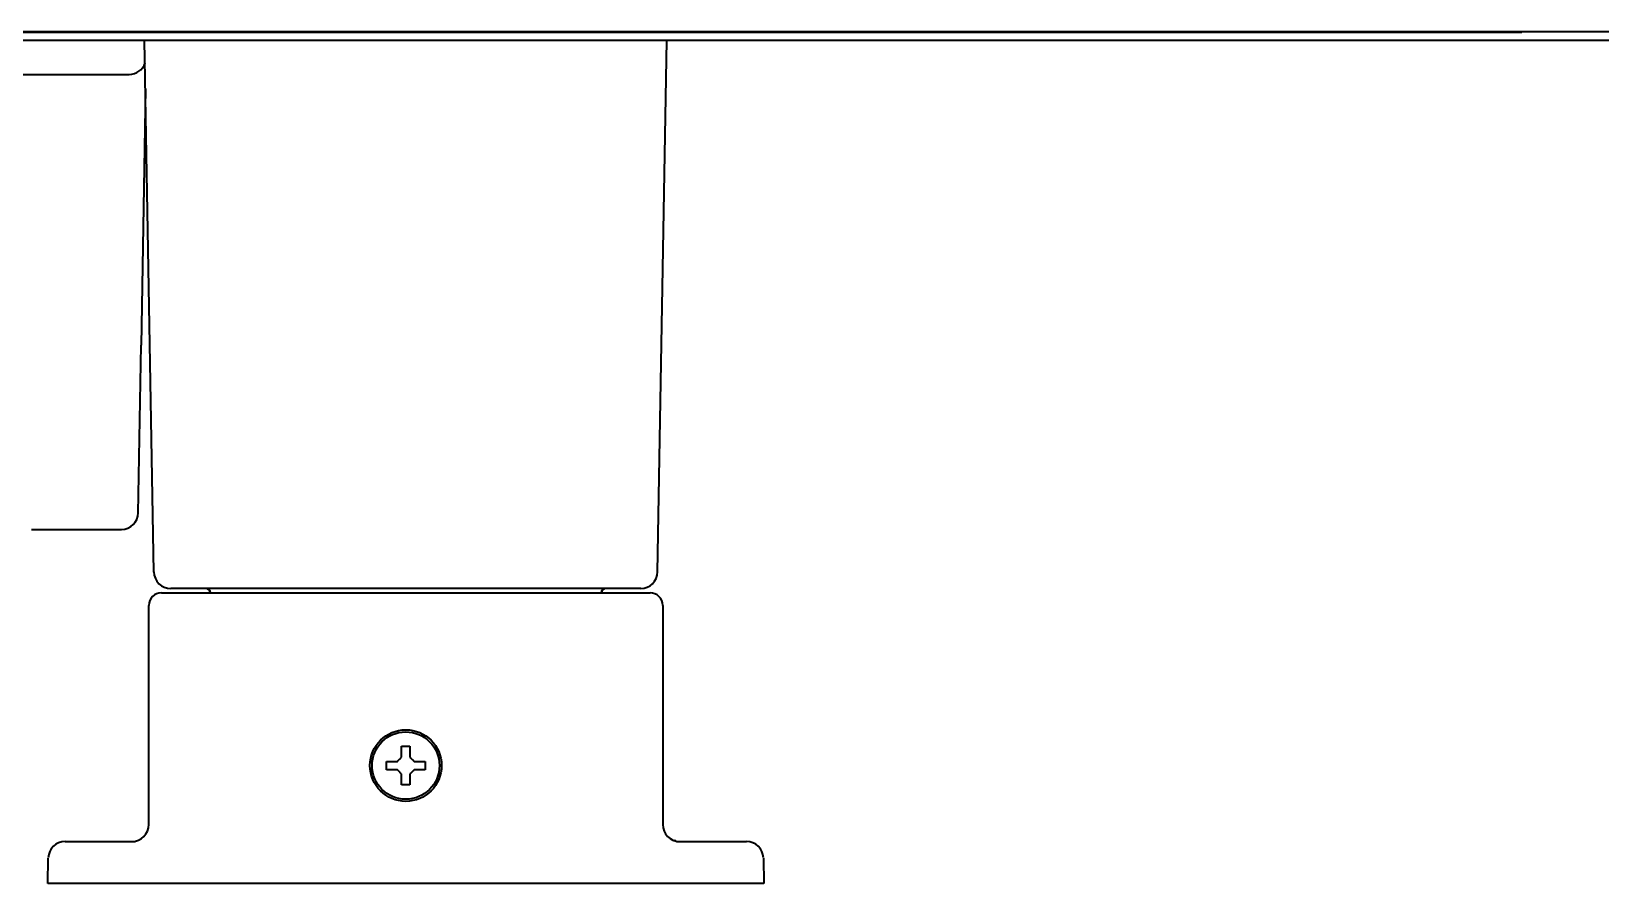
# Model space of a CAD drawing. Extents: x 5997 to 10491, y -672 to 3708.
# Drawn here: x 9601.8 to 9788.1, y 1270.8 to 1371.9 of the extents above; entities that cross this region are included whole.
import ezdxf

# ---------------------------------------------------------------- set-up
doc = ezdxf.new("R2010")
doc.units = 0
doc.header["$LTSCALE"] = 5
doc.layers.add('1', color=7, linetype='CONTINUOUS', true_color=0xffffff)

msp = doc.modelspace()

# ---------------------------------------------------------------- linework, layer by layer
at = {"layer": '1', "color": 7, "linetype": 'Continuous', "lineweight": 35}
for p, q in [((9534.47, 1371.83), (9778.77, 1371.83)), ((9537.94, 1371.93), (10351.01, 1371.93)), ((9613.02, 1371.93), (9613.02, 1371.83)), ((9617.77, 1371.83), (9617.77, 1371.93)), ((9674.77, 1371.93), (9674.77, 1371.83)), ((9776.77, 1371.83), (9776.77, 1371.93)), ((10353.47, 1370.83), (9534.47, 1370.83)), ((9616.37, 1307.79), (9615.27, 1370.83)), ((9676.17, 1307.79), (9677.27, 1370.83)), ((9588.5, 1366.83), (9610.44, 1366.83)), ((9610.44, 1366.83), (9613.44, 1366.83)), ((9615.37, 1365.1), (9614.84, 1334.69)), ((9614.49, 1314.79), (9614.84, 1334.69)), ((9601.84, 1312.83), (9612.5, 1312.83)), ((9617.27, 1305.33), (9619.77, 1305.33)), ((9620.37, 1305.83), (9618.37, 1305.83)), ((9619.77, 1305.33), (9672.77, 1305.33)), ((9672.17, 1305.83), (9620.37, 1305.83)), ((9623.03, 1305.33), (9623.03, 1305.33)), ((9623.03, 1305.33), (9623.03, 1305.33)), ((9669.51, 1305.33), (9669.51, 1305.33)), ((9674.17, 1305.83), (9672.17, 1305.83)), ((9672.77, 1305.33), (9675.27, 1305.33)), ((9615.77, 1277.83), (9615.77, 1303.83)), ((9676.77, 1303.83), (9676.77, 1277.83)), ((9643.97, 1284.83), (9643.97, 1285.33)), ((9643.97, 1284.33), (9643.97, 1284.83)), ((9648.57, 1285.33), (9648.57, 1284.83)), ((9648.57, 1284.83), (9648.57, 1284.33)), ((9604.86, 1275.58), (9604.85, 1275.57)), ((9605.83, 1275.83), (9607.83, 1275.83)), ((9607.83, 1275.83), (9614.14, 1275.83)), ((9678.32, 1275.88), (9678.14, 1275.93)), ((9678.4, 1275.83), (9684.72, 1275.83)), ((9684.72, 1275.83), (9686.72, 1275.83)), ((9687.7, 1275.57), (9687.68, 1275.58)), ((9603.77, 1270.83), (9603.83, 1273.86)), ((9688.72, 1273.86), (9688.77, 1270.83)), ((9607.77, 1270.83), (9603.77, 1270.83)), ((9684.77, 1270.83), (9607.77, 1270.83)), ((9688.77, 1270.83), (9684.77, 1270.83))]:
    msp.add_line(p, q, dxfattribs=at)
for radius in [4.25, 4]:
    msp.add_circle((9646.27, 1284.83), radius, dxfattribs=at)
for centre, radius, start, end in [((9613.44, 1368.83), 2, 270, 340.2143), ((9612.5, 1314.83), 2, 270.694, 359), ((9618.37, 1307.83), 2, 181, 270), ((9674.17, 1307.83), 2, 270, 359), ((9617.27, 1303.83), 1.5, 90, 180), ((9622.53, 1305.33), 0.5, 1, 90), ((9622.57, 1305.33), 0.5, 0, 90), ((9669.97, 1305.33), 0.5, 90, 180), ((9670.01, 1305.33), 0.5, 90, 179), ((9675.27, 1303.83), 1.5, 0, 90), ((9613.77, 1277.83), 2, 270, 0), ((9678.77, 1277.83), 2, 180, 270), ((9605.83, 1273.83), 2, 90, 179), ((9686.72, 1273.83), 2, 1, 90)]:
    msp.add_arc(centre, radius, start, end, dxfattribs=at)
for points, knots in [([(9617.77, 1371.83), (9617.61, 1371.83), (9617.45, 1371.84), (9617.27, 1371.88), (9617.25, 1371.88), (9617.24, 1371.88)], [0, 0, 0, 0, 0.90385, 0.90385, 1, 1, 1, 1]), ([(9675.3, 1371.88), (9675.28, 1371.88), (9675.27, 1371.88), (9675.1, 1371.84), (9674.94, 1371.83), (9674.77, 1371.83)], [0, 0, 0, 0, 0.067474, 0.067474, 1, 1, 1, 1]), ([(9646.77, 1287.13), (9646.77, 1286.92), (9646.77, 1286.71), (9646.77, 1286.39), (9646.77, 1286.28), (9646.77, 1286.05), (9646.77, 1285.94), (9646.77, 1285.83)], [0, 0, 0, 0, 0.5, 0.5, 0.75, 0.75, 1, 1, 1, 1]), ([(9643.97, 1285.33), (9644.18, 1285.33), (9644.39, 1285.33), (9644.71, 1285.33), (9644.82, 1285.33), (9645.04, 1285.33), (9645.16, 1285.33), (9645.27, 1285.33)], [0, 0, 0, 0, 0.5, 0.5, 0.75, 0.75, 1, 1, 1, 1]), ([(9645.77, 1282.53), (9645.77, 1282.73), (9645.77, 1282.94), (9645.77, 1283.26), (9645.77, 1283.37), (9645.77, 1283.6), (9645.77, 1283.71), (9645.77, 1283.83)], [0, 0, 0, 0, 0.5, 0.5, 0.75, 0.75, 1, 1, 1, 1]), ([(9648.57, 1284.33), (9648.37, 1284.33), (9648.16, 1284.33), (9647.84, 1284.33), (9647.73, 1284.33), (9647.5, 1284.33), (9647.39, 1284.33), (9647.27, 1284.33)], [0, 0, 0, 0, 0.5, 0.5, 0.75, 0.75, 1, 1, 1, 1])]:
    msp.add_open_spline(points, degree=3, knots=knots, dxfattribs=at)
for points in [[(9645.27, 1285.33), (9645.3, 1285.35), (9645.34, 1285.4), (9645.42, 1285.47), (9645.49, 1285.54), (9645.56, 1285.61), (9645.63, 1285.68), (9645.7, 1285.75), (9645.75, 1285.8), (9645.77, 1285.83)], [(9645.77, 1285.83), (9645.77, 1285.88), (9645.77, 1285.99), (9645.77, 1286.15), (9645.77, 1286.31), (9645.77, 1286.46), (9645.77, 1286.62), (9645.77, 1286.77), (9645.77, 1286.94), (9645.77, 1287.06), (9645.77, 1287.13)], [(9645.77, 1287.13), (9645.94, 1287.13), (9646.27, 1287.13), (9646.61, 1287.13), (9646.77, 1287.13)], [(9646.77, 1285.83), (9646.8, 1285.8), (9646.85, 1285.75), (9646.92, 1285.68), (9647, 1285.6), (9647.07, 1285.53), (9647.13, 1285.46), (9647.2, 1285.4), (9647.25, 1285.35), (9647.27, 1285.33)], [(9645.27, 1284.33), (9645.22, 1284.33), (9645.11, 1284.33), (9644.95, 1284.33), (9644.79, 1284.33), (9644.63, 1284.33), (9644.48, 1284.33), (9644.33, 1284.33), (9644.16, 1284.33), (9644.04, 1284.33), (9643.97, 1284.33)], [(9645.77, 1283.83), (9645.75, 1283.85), (9645.7, 1283.9), (9645.62, 1283.98), (9645.55, 1284.05), (9645.48, 1284.12), (9645.41, 1284.19), (9645.34, 1284.26), (9645.3, 1284.3), (9645.27, 1284.33)], [(9647.27, 1284.33), (9647.25, 1284.3), (9647.2, 1284.25), (9647.13, 1284.18), (9647.06, 1284.11), (9646.99, 1284.04), (9646.92, 1283.97), (9646.84, 1283.9), (9646.8, 1283.85), (9646.77, 1283.83)], [(9646.77, 1283.83), (9646.77, 1283.77), (9646.77, 1283.66), (9646.77, 1283.5), (9646.77, 1283.34), (9646.77, 1283.19), (9646.77, 1283.04), (9646.77, 1282.88), (9646.77, 1282.71), (9646.77, 1282.59), (9646.77, 1282.53)], [(9647.27, 1285.33), (9647.33, 1285.33), (9647.44, 1285.33), (9647.6, 1285.33), (9647.76, 1285.33), (9647.91, 1285.33), (9648.06, 1285.33), (9648.22, 1285.33), (9648.39, 1285.33), (9648.51, 1285.33), (9648.57, 1285.33)], [(9646.77, 1282.53), (9646.61, 1282.53), (9646.27, 1282.53), (9645.94, 1282.53), (9645.77, 1282.53)]]:
    msp.add_open_spline(points, degree=3, dxfattribs=at)

doc.saveas('drawing.dxf')
